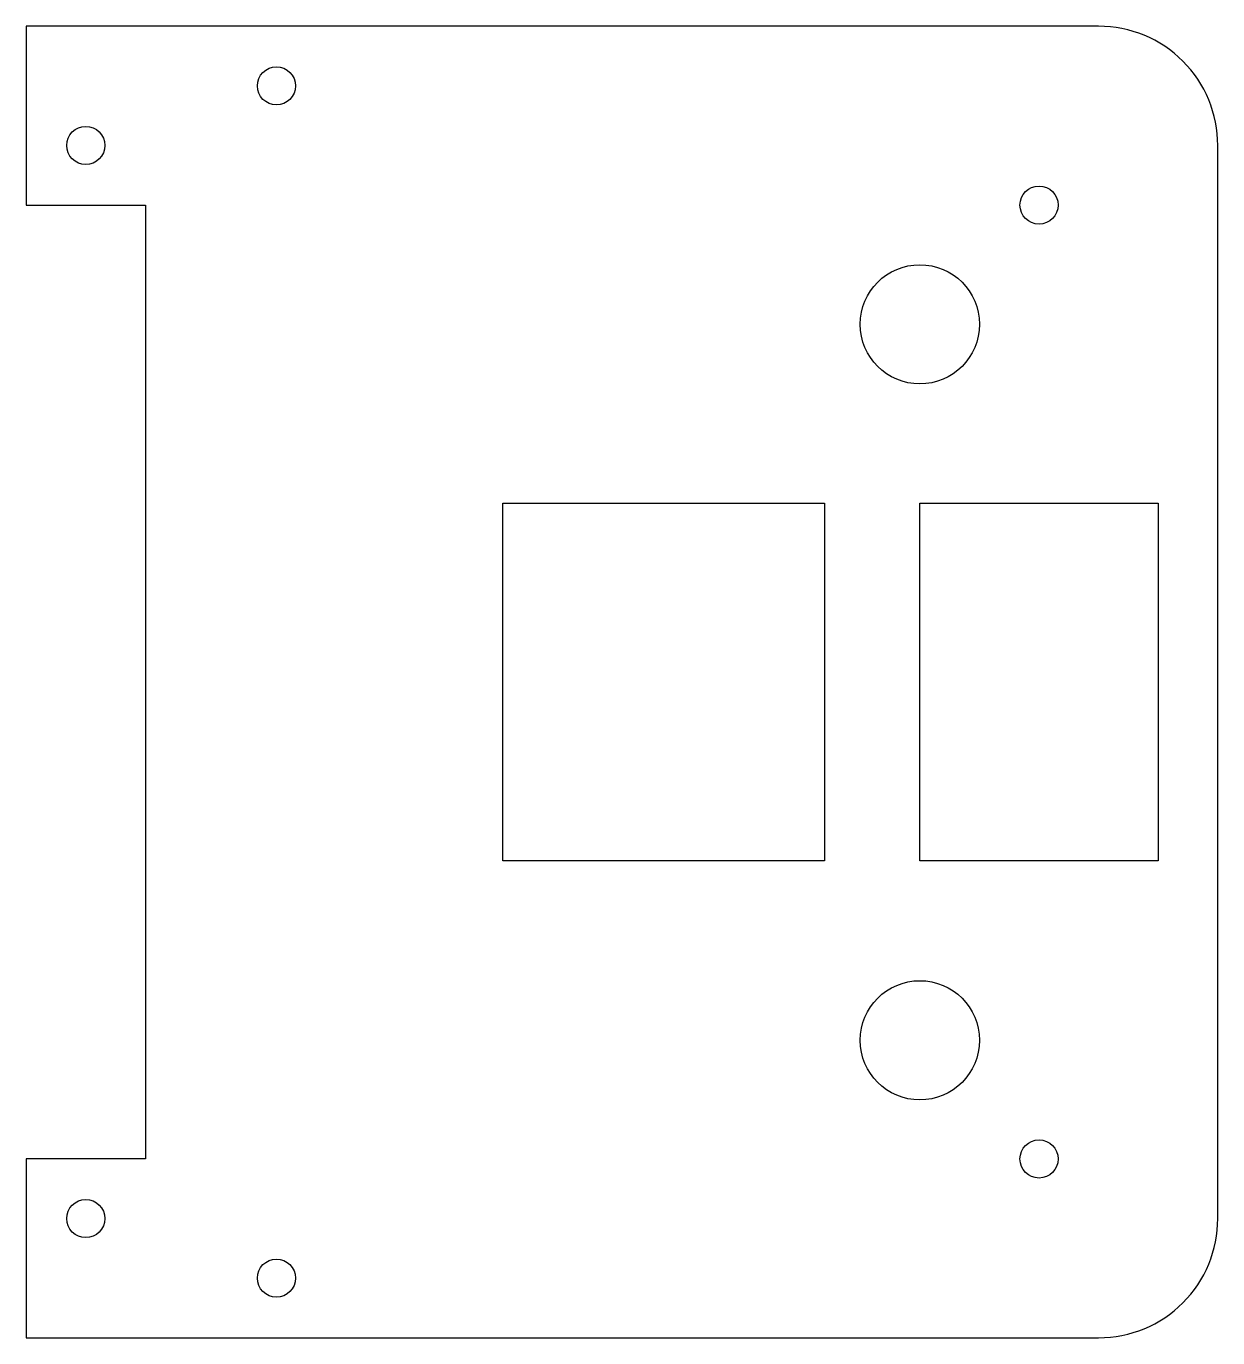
# Model space of a CAD drawing. Header units: millimetres. Extents: x -25 to 75, y -55 to 55.
import ezdxf

# ---------------------------------------------------------------- set-up
doc = ezdxf.new("R2010")
doc.units = ezdxf.units.MM
doc.layers.get('0').update_dxf_attribs({"linetype": 'CONTINUOUS'})

msp = doc.modelspace()

# ---------------------------------------------------------------- linework, layer by layer
msp.add_lwpolyline([(75, 45, 0.414214), (65, 55), (-25, 55), (-25, 40), (-15, 40), (-15, -40), (-25, -40), (-25, -55), (65, -55, 0.414214), (75, -45)], format="xyb", close=True)
for points in [[(42, 15), (42, -15), (15, -15), (15, 15)], [(70, -15), (50, -15), (50, 15), (70, 15)]]:
    msp.add_lwpolyline(points, close=True)
for centre, radius in [((-4, 50), 1.6), ((-20, 45), 1.6), ((60, 40), 1.6), ((50, 30), 5), ((50, -30.05), 5), ((60, -40), 1.6), ((-20, -45), 1.6), ((-4, -50), 1.6)]:
    msp.add_circle(centre, radius)

doc.saveas('drawing.dxf')
